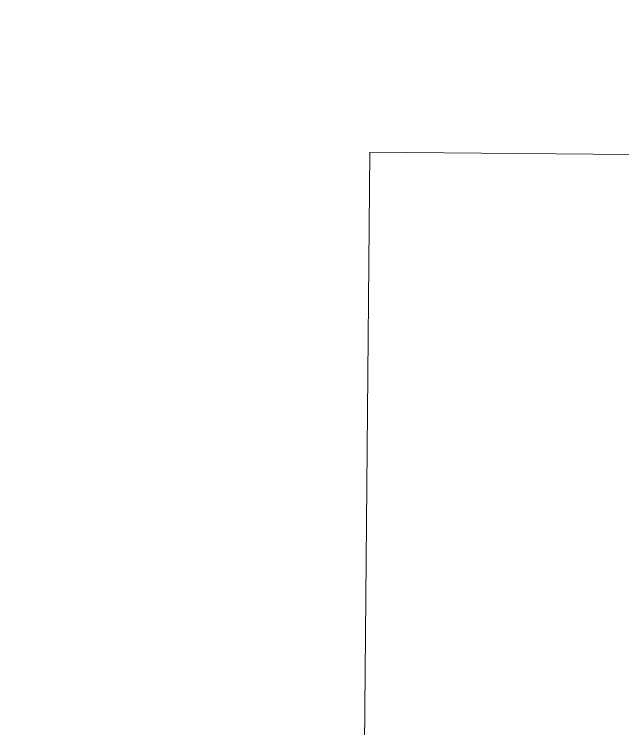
# Model space of a CAD drawing. Header units: centimetres. Extents: x -6122352 to 7132207, y -1694241 to 1947892.
# Drawn here: x 256779 to 262330, y -95067 to -88546 of the extents above; entities that cross this region are included whole.
import ezdxf

# ---------------------------------------------------------------- set-up
doc = ezdxf.new("R2010")
doc.units = ezdxf.units.CM
doc.header["$MEASUREMENT"] = 0
doc.layers.add('23585-XR-AR-DAMAC PLOT LIMITS$0$1-Open Space', color=7, linetype='Continuous', lineweight=5, true_color=0x90cf5a)
doc.layers.add('23585-XR-AR-DAMAC PLOT LIMITS$0$1-Utility', color=7, linetype='Continuous', lineweight=5, true_color=0x8db1ff)
doc.layers.add('@MI-REF LAYER', color=7, linetype='Continuous')
doc.layers.add('A-ANNO-TEXT', color=3, linetype='Continuous', lineweight=25)

# ---------------------------------------------------------------- blocks, each defined once
blk = doc.blocks.new('23585-XR-AR-DAMAC PLOT LIMITS')
at = {"layer": '23585-XR-AR-DAMAC PLOT LIMITS$0$1-Open Space', "color": 251, "true_color": 0x636466}
blk.add_lwpolyline([(496662.3754431301, 2769009.468126593), (496665.774233047, 2769006.306867753), (496666.0160999997, 2769000.175100001), (496662.0230999999, 2768995.8169), (496644.3284999998, 2769012.031300001), (496626.6328999996, 2769028.2443), (496630.8322999999, 2769032.8277), (496637.0093162765, 2769033.075469121), (496637.7234690393, 2769032.410793699), (496633.5532262864, 2769027.937993308), (496638.0146262859, 2769023.778193308), (496642.1888261746, 2769028.254801742), (496643.5481000002, 2769026.989700001), (496647.9407000002, 2769022.9013), (496652.3328999998, 2769018.8137), (496656.7248999998, 2769014.726500001), (496657.9099833167, 2769013.623502012), (496653.7357414805, 2769009.147098954), (496658.1971414809, 2769004.987098954)], close=True, dxfattribs=at)
at = {"layer": '23585-XR-AR-DAMAC PLOT LIMITS$0$1-Utility', "color": 251, "true_color": 0x636466}
blk.add_lwpolyline([(496637.7234690393, 2769032.410793699), (496633.5532262864, 2769027.937993308), (496638.0146262859, 2769023.778193308), (496642.1888261747, 2769028.254801742)], close=True, dxfattribs=at)
blk = doc.blocks.new('A$Cf093b529')
at = {"layer": 'A-ANNO-TEXT'}
blk.add_blockref('23585-XR-AR-DAMAC PLOT LIMITS', (-495391.9901121984, -2768603.441896566), dxfattribs=at)

msp = doc.modelspace()

# ---------------------------------------------------------------- block references
at = {"layer": '@MI-REF LAYER', "xscale": 1000, "yscale": 1000, "zscale": 1000, "rotation": 312.4882903633292}
msp.add_blockref('A$Cf093b529', (-891608.7329339073, 539022.7201118186), dxfattribs=at)

doc.saveas('drawing.dxf')
